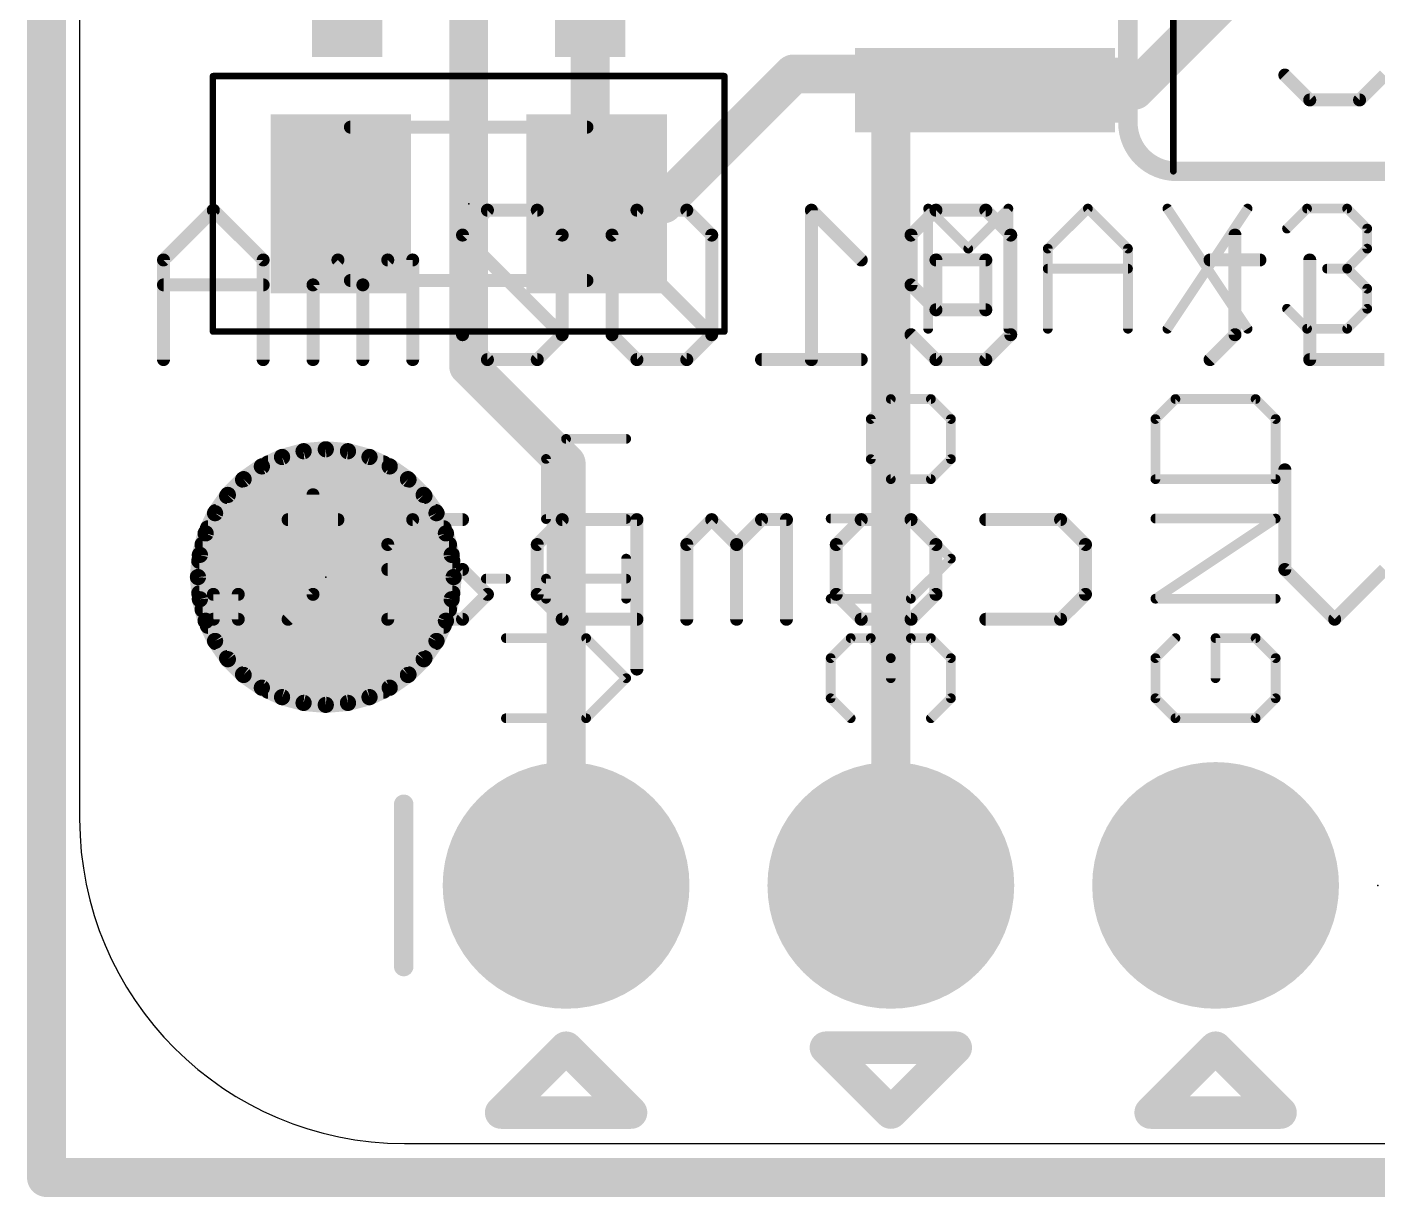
# Model space of a CAD drawing. Extents: x -0.4 to 21, y -0.4 to 20.5.
# Drawn here: x -0.41 to 10.16, y -0.41 to 8.75 of the extents above; entities that cross this region are included whole.
import ezdxf

# ---------------------------------------------------------------- set-up
doc = ezdxf.new("R2010")
doc.units = 0
for name, color, linetype in [('1', 12, 'CONTINUOUS'), ('17', 110, 'CONTINUOUS'), ('20', 53, 'CONTINUOUS'), ('21', 40, 'CONTINUOUS'), ('22', 6, 'CONTINUOUS'), ('23', 53, 'CONTINUOUS'), ('39', 12, 'CONTINUOUS'), ('41', 12, 'CONTINUOUS'), ('51', 253, 'CONTINUOUS')]:
    doc.layers.add(name, color=color, linetype=linetype)

# ---------------------------------------------------------------- blocks, each defined once
blk = doc.blocks.new('RECT')
blk.add_solid([(-0.5, -0.5), (0.5, -0.5), (-0.5, 0.5), (0.5, 0.5)])
blk = doc.blocks.new('ROUNDP')
at = {"const_width": 0.5}
blk.add_lwpolyline([(0, -0.25, 1), (0, 0.25, 1), (0, -0.25)], format="xyb", dxfattribs=at)
blk = doc.blocks.new('PIE')
at = {"const_width": 0.5}
blk.add_lwpolyline([(0, -0.25, 1), (0, 0.25, 1), (0, -0.25)], format="xyb", dxfattribs=at)

msp = doc.modelspace()

# ---------------------------------------------------------------- linework, layer by layer
at = {"layer": '1', "const_width": 0.3048}
for points in [[(-0.254, 20.32), (-0.254, -0.254)], [(8.255, 8.255), (11.176, 11.176)], [(3.048, 6.096), (3.048, 10.414)], [(3.998, 7.686), (3.998, 9.114)], [(5.588, 8.382), (4.572, 7.366)], [(6.35, 8.382), (5.588, 8.382)], [(6.35, 8.382), (7.0866, 8.382)], [(6.35, 2.032), (6.35, 8.382)], [(7.0866, 8.382), (7.112, 8.382)], [(7.0866, 8.382), (7.0866, 8.255)], [(7.0866, 8.255), (8.255, 8.255)], [(4.064, 7.62), (3.998, 7.686)], [(4.048, 7.604), (4.064, 7.62)], [(4.048, 7.366), (4.048, 7.604)], [(4.048, 7.366), (3.81, 7.366)], [(4.572, 7.366), (4.048, 7.366)], [(3.81, 5.334), (3.048, 6.096)], [(3.81, 2.032), (3.81, 5.334)], [(-0.254, -0.254), (20.828, -0.254)]]:
    msp.add_lwpolyline(points, dxfattribs=at)
at = {"layer": '1', "const_width": 0.1524}
for points in [[(5.588, 8.4582, 1), (5.588, 8.3058)], [(5.6419, 8.3281, 1), (5.5341, 8.4359)], [(6.35, 8.4582, 1), (6.35, 8.3058)], [(6.4262, 8.382, 1), (6.2738, 8.382)], [(6.35, 8.3058, 1), (6.35, 8.4582)], [(7.0866, 8.4582, 1), (7.0866, 8.3058)], [(7.1628, 8.382, 1), (7.0104, 8.382)], [(7.0866, 8.3058, 1), (7.0866, 8.4582)], [(7.112, 8.3058, 1), (7.112, 8.4582)], [(7.0866, 8.3312, 1), (7.0866, 8.1788)], [(8.2011, 8.3089, 1), (8.3089, 8.2011)], [(8.255, 8.1788, 1), (8.255, 8.3312)], [(7.0104, 8.255, 1), (7.1628, 8.255)], [(4.0519, 7.7399, 1), (3.9441, 7.6321)], [(3.9218, 7.686, 1), (4.0742, 7.686)], [(4.1242, 7.604, 1), (3.9718, 7.604)], [(3.9941, 7.6579, 1), (4.1019, 7.5501)], [(4.1179, 7.5661, 1), (4.0101, 7.6739)], [(4.0101, 7.5661, 1), (4.1179, 7.6739)], [(3.81, 7.4422, 1), (3.81, 7.2898)], [(4.048, 7.4422, 1), (4.048, 7.2898)], [(4.048, 7.2898, 1), (4.048, 7.4422)], [(4.572, 7.2898, 1), (4.572, 7.4422)], [(3.9718, 7.366, 1), (4.1242, 7.366)], [(4.5181, 7.4199, 1), (4.6259, 7.3121)], [(3.1019, 6.1499, 1), (2.9941, 6.0421)], [(2.9718, 6.096, 1), (3.1242, 6.096)], [(3.8862, 5.334, 1), (3.7338, 5.334)], [(3.7561, 5.2801, 1), (3.8639, 5.3879)], [(3.7338, 2.032, 1), (3.8862, 2.032)], [(6.2738, 2.032, 1), (6.4262, 2.032)], [(-0.254, -0.1778, 1), (-0.254, -0.3302)], [(-0.3302, -0.254, 1), (-0.1778, -0.254)]]:
    msp.add_lwpolyline(points, format="xyb", dxfattribs=at)
at = {"layer": '20'}
for p, q in [((0.005, 17.7928), (0.005, 2.5526)), ((2.545, 0.0126), (17.7904, 0.0126))]:
    msp.add_line(p, q, dxfattribs=at)
msp.add_arc((2.545, 2.5526), 2.54, 180, 270, dxfattribs=at)
at = {"layer": '21'}
for points, const_width in [([(8.5598, 12.7), (8.5598, 7.62)], 0.0508), ([(8.2042, 12.319), (8.2042, 8.001)], 0.1524), ([(8.5852, 7.62), (11.7348, 7.62)], 0.1524), ([(6.6421, 6.3881), (6.6421, 7.3287)], 0.0762), ([(6.6421, 7.3287), (6.9556, 7.0152)], 0.0762), ([(6.9556, 7.0152), (7.2692, 7.3287)], 0.0762), ([(7.2692, 7.3287), (7.2692, 6.3881)], 0.0762), ([(7.5776, 7.0152), (7.8912, 7.3287)], 0.0762), ([(7.8912, 7.3287), (8.2047, 7.0152)], 0.0762), ([(8.5131, 7.3287), (9.1402, 6.3881)], 0.0762), ([(9.1402, 7.3287), (8.5131, 6.3881)], 0.0762), ([(9.4487, 7.1719), (9.6054, 7.3287)], 0.0762), ([(9.6054, 7.3287), (9.919, 7.3287)], 0.0762), ([(9.919, 7.3287), (10.0757, 7.1719)], 0.0762), ([(10.0757, 7.1719), (10.0757, 7.0152)], 0.0762), ([(7.5776, 6.3881), (7.5776, 7.0152)], 0.0762), ([(8.2047, 7.0152), (8.2047, 6.3881)], 0.0762), ([(10.0757, 7.0152), (9.919, 6.8584)], 0.0762), ([(7.5776, 6.8584), (8.2047, 6.8584)], 0.0762), ([(9.919, 6.8584), (9.7622, 6.8584)], 0.0762), ([(9.919, 6.8584), (10.0757, 6.7016)], 0.0762), ([(10.0757, 6.7016), (10.0757, 6.5449)], 0.0762), ([(9.6054, 6.3881), (9.4487, 6.5449)], 0.0762), ([(10.0757, 6.5449), (9.919, 6.3881)], 0.0762), ([(9.919, 6.3881), (9.6054, 6.3881)], 0.0762), ([(6.3496, 5.8382), (6.1928, 5.6814)], 0.0762), ([(6.6631, 5.8382), (6.3496, 5.8382)], 0.0762), ([(6.8199, 5.6814), (6.6631, 5.8382)], 0.0762), ([(8.5761, 5.8382), (8.4193, 5.6814)], 0.0762), ([(9.2031, 5.8382), (8.5761, 5.8382)], 0.0762), ([(9.3599, 5.6814), (9.2031, 5.8382)], 0.0762), ([(6.1928, 5.6814), (6.1928, 5.3679)], 0.0762), ([(6.8199, 5.3679), (6.8199, 5.6814)], 0.0762), ([(8.4193, 5.6814), (8.4193, 5.2111)], 0.0762), ([(9.3599, 5.2111), (9.3599, 5.6814)], 0.0762), ([(3.6528, 5.3696), (3.8096, 5.5264)], 0.0762), ([(3.8096, 5.5264), (4.2799, 5.5264)], 0.0762), ([(3.6528, 4.8993), (3.6528, 5.3696)], 0.0762), ([(6.1928, 5.3679), (6.3496, 5.2111)], 0.0762), ([(6.6631, 5.2111), (6.8199, 5.3679)], 0.0762), ([(6.3496, 5.2111), (6.6631, 5.2111)], 0.0762), ([(8.4193, 5.2111), (9.3599, 5.2111)], 0.0762), ([(4.2799, 4.8993), (3.6528, 4.8993)], 0.0762), ([(6.5064, 4.9027), (5.8793, 4.9027)], 0.0762), ([(6.8199, 4.5892), (6.5064, 4.9027)], 0.0762), ([(8.4193, 4.2756), (9.3599, 4.9027)], 0.0762), ([(9.3599, 4.9027), (8.4193, 4.9027)], 0.0762), ([(4.2799, 4.2756), (4.2799, 4.5892)], 0.0762), ([(6.5064, 4.2756), (6.8199, 4.5892)], 0.0762), ([(3.1825, 4.4324), (3.3393, 4.4324)], 0.0762), ([(3.6528, 4.2756), (3.6528, 4.4324)], 0.0762), ([(3.6528, 4.4324), (4.2799, 4.4324)], 0.0762), ([(5.8793, 4.2756), (6.5064, 4.2756)], 0.0762), ([(9.3599, 4.2756), (8.4193, 4.2756)], 0.0762), ([(3.9664, 3.9672), (3.3393, 3.9672)], 0.0762), ([(4.2799, 3.6536), (3.9664, 3.9672)], 0.0762), ([(5.8793, 3.8104), (6.0361, 3.9672)], 0.0762), ([(6.0361, 3.9672), (6.1928, 3.9672)], 0.0762), ([(6.1928, 3.9672), (6.3496, 3.8104)], 0.0762), ([(6.3496, 3.8104), (6.5064, 3.9672)], 0.0762), ([(6.5064, 3.9672), (6.6631, 3.9672)], 0.0762), ([(6.6631, 3.9672), (6.8199, 3.8104)], 0.0762), ([(8.5761, 3.9672), (8.4193, 3.8104)], 0.0762), ([(9.2031, 3.9672), (8.8896, 3.9672)], 0.0762), ([(8.8896, 3.9672), (8.8896, 3.6536)], 0.0762), ([(9.3599, 3.8104), (9.2031, 3.9672)], 0.0762), ([(5.8793, 3.4969), (5.8793, 3.8104)], 0.0762), ([(6.3496, 3.8104), (6.3496, 3.6536)], 0.0762), ([(6.8199, 3.8104), (6.8199, 3.4969)], 0.0762), ([(8.4193, 3.8104), (8.4193, 3.4969)], 0.0762), ([(9.3599, 3.4969), (9.3599, 3.8104)], 0.0762), ([(3.9664, 3.3401), (4.2799, 3.6536)], 0.0762), ([(6.0361, 3.3401), (5.8793, 3.4969)], 0.0762), ([(6.8199, 3.4969), (6.6631, 3.3401)], 0.0762), ([(8.4193, 3.4969), (8.5761, 3.3401)], 0.0762), ([(9.2031, 3.3401), (9.3599, 3.4969)], 0.0762), ([(3.3393, 3.3401), (3.9664, 3.3401)], 0.0762), ([(8.5761, 3.3401), (9.2031, 3.3401)], 0.0762), ([(3.81, 0.762), (3.302, 0.254)], 0.254), ([(4.318, 0.254), (3.81, 0.762)], 0.254), ([(5.842, 0.762), (6.35, 0.254)], 0.254), ([(6.858, 0.762), (5.842, 0.762)], 0.254), ([(6.35, 0.254), (6.858, 0.762)], 0.254), ([(8.89, 0.762), (8.382, 0.254)], 0.254), ([(9.398, 0.254), (8.89, 0.762)], 0.254), ([(3.302, 0.254), (4.318, 0.254)], 0.254), ([(8.382, 0.254), (9.398, 0.254)], 0.254)]:
    msp.add_lwpolyline(points, dxfattribs=dict(at, const_width=const_width))
for points, const_width in [([(8.2042, 8.001, 0.4142), (8.5852, 7.62)], 0.1524), ([(8.2423, 8.001, 1), (8.1661, 8.001)], 0.0762), ([(8.1661, 8.001, 1), (8.2423, 8.001)], 0.0762), ([(8.5852, 7.6581, 1), (8.5852, 7.5819)], 0.0762), ([(8.5471, 7.62, 1), (8.5725, 7.62)], 0.0254), ([(8.5852, 7.5819, 1), (8.5852, 7.6581)], 0.0762), ([(6.6612, 7.3287, 1), (6.6231, 7.3287)], 0.0381), ([(6.6556, 7.3422, 1), (6.6286, 7.3152)], 0.0381), ([(7.2882, 7.3287, 1), (7.2501, 7.3287)], 0.0381), ([(7.2826, 7.3152, 1), (7.2557, 7.3422)], 0.0381), ([(7.9046, 7.3422, 1), (7.8777, 7.3152)], 0.0381), ([(7.9046, 7.3152, 1), (7.8777, 7.3422)], 0.0381), ([(8.529, 7.3393, 1), (8.4973, 7.3181)], 0.0381), ([(9.1561, 7.3181, 1), (9.1244, 7.3393)], 0.0381), ([(9.6054, 7.3478, 1), (9.6054, 7.3097)], 0.0381), ([(9.6189, 7.3152, 1), (9.592, 7.3422)], 0.0381), ([(9.9324, 7.3422, 1), (9.9055, 7.3152)], 0.0381), ([(9.919, 7.3097, 1), (9.919, 7.3478)], 0.0381), ([(9.4352, 7.1854, 1), (9.4621, 7.1585)], 0.0381), ([(10.0948, 7.1719, 1), (10.0567, 7.1719)], 0.0381), ([(10.0623, 7.1585, 1), (10.0892, 7.1854)], 0.0381), ([(6.9422, 7.0286, 1), (6.9691, 7.0017)], 0.0381), ([(6.9422, 7.0017, 1), (6.9691, 7.0286)], 0.0381), ([(7.5641, 7.0286, 1), (7.5911, 7.0017)], 0.0381), ([(7.5967, 7.0152, 1), (7.5586, 7.0152)], 0.0381), ([(8.2237, 7.0152, 1), (8.1856, 7.0152)], 0.0381), ([(8.1912, 7.0017, 1), (8.2182, 7.0286)], 0.0381), ([(10.0567, 7.0152, 1), (10.0948, 7.0152)], 0.0381), ([(10.0892, 7.0017, 1), (10.0623, 7.0286)], 0.0381), ([(7.5776, 6.8775, 1), (7.5776, 6.8394)], 0.0381), ([(8.2047, 6.8394, 1), (8.2047, 6.8775)], 0.0381), ([(9.7622, 6.8775, 1), (9.7622, 6.8394)], 0.0381), ([(9.9324, 6.8719, 1), (9.9055, 6.8449)], 0.0381), ([(9.9055, 6.8719, 1), (9.9324, 6.8449)], 0.0381), ([(9.919, 6.8394, 1), (9.919, 6.8775)], 0.0381), ([(10.0948, 6.7016, 1), (10.0567, 6.7016)], 0.0381), ([(10.0623, 6.6882, 1), (10.0892, 6.7151)], 0.0381), ([(9.4621, 6.5583, 1), (9.4352, 6.5314)], 0.0381), ([(10.0567, 6.5449, 1), (10.0948, 6.5449)], 0.0381), ([(10.0892, 6.5314, 1), (10.0623, 6.5583)], 0.0381), ([(6.6231, 6.3881, 1), (6.6612, 6.3881)], 0.0381), ([(7.2501, 6.3881, 1), (7.2882, 6.3881)], 0.0381), ([(7.5586, 6.3881, 1), (7.5967, 6.3881)], 0.0381), ([(8.1856, 6.3881, 1), (8.2237, 6.3881)], 0.0381), ([(8.4973, 6.3987, 1), (8.529, 6.3775)], 0.0381), ([(9.1244, 6.3775, 1), (9.1561, 6.3987)], 0.0381), ([(9.6054, 6.4072, 1), (9.6054, 6.3691)], 0.0381), ([(9.592, 6.3746, 1), (9.6189, 6.4016)], 0.0381), ([(9.9055, 6.4016, 1), (9.9324, 6.3746)], 0.0381), ([(9.919, 6.3691, 1), (9.919, 6.4072)], 0.0381), ([(6.3496, 5.8573, 1), (6.3496, 5.8192)], 0.0381), ([(6.3631, 5.8247, 1), (6.3361, 5.8517)], 0.0381), ([(6.6766, 5.8517, 1), (6.6497, 5.8247)], 0.0381), ([(6.6631, 5.8192, 1), (6.6631, 5.8573)], 0.0381), ([(8.5761, 5.8573, 1), (8.5761, 5.8192)], 0.0381), ([(8.5895, 5.8247, 1), (8.5626, 5.8517)], 0.0381), ([(9.2166, 5.8517, 1), (9.1897, 5.8247)], 0.0381), ([(9.2031, 5.8192, 1), (9.2031, 5.8573)], 0.0381), ([(6.2119, 5.6814, 1), (6.1738, 5.6814)], 0.0381), ([(6.1794, 5.6949, 1), (6.2063, 5.668)], 0.0381), ([(6.839, 5.6814, 1), (6.8009, 5.6814)], 0.0381), ([(6.8064, 5.668, 1), (6.8334, 5.6949)], 0.0381), ([(8.4383, 5.6814, 1), (8.4002, 5.6814)], 0.0381), ([(8.4058, 5.6949, 1), (8.4328, 5.668)], 0.0381), ([(9.3789, 5.6814, 1), (9.3408, 5.6814)], 0.0381), ([(9.3464, 5.668, 1), (9.3734, 5.6949)], 0.0381), ([(3.8096, 5.5454, 1), (3.8096, 5.5073)], 0.0381), ([(3.8231, 5.5129, 1), (3.7961, 5.5398)], 0.0381), ([(4.2799, 5.5073, 1), (4.2799, 5.5454)], 0.0381), ([(3.6719, 5.3696, 1), (3.6338, 5.3696)], 0.0381), ([(3.6394, 5.3831, 1), (3.6663, 5.3561)], 0.0381), ([(6.2063, 5.3814, 1), (6.1794, 5.3544)], 0.0381), ([(6.8334, 5.3544, 1), (6.8064, 5.3814)], 0.0381), ([(6.1738, 5.3679, 1), (6.2119, 5.3679)], 0.0381), ([(6.8009, 5.3679, 1), (6.839, 5.3679)], 0.0381), ([(6.3496, 5.2302, 1), (6.3496, 5.1921)], 0.0381), ([(6.3361, 5.1977, 1), (6.3631, 5.2246)], 0.0381), ([(6.6497, 5.2246, 1), (6.6766, 5.1977)], 0.0381), ([(6.6631, 5.1921, 1), (6.6631, 5.2302)], 0.0381), ([(8.4002, 5.2111, 1), (8.4383, 5.2111)], 0.0381), ([(8.4193, 5.2302, 1), (8.4193, 5.1921)], 0.0381), ([(9.3408, 5.2111, 1), (9.3789, 5.2111)], 0.0381), ([(9.3599, 5.1921, 1), (9.3599, 5.2302)], 0.0381), ([(3.6528, 4.9183, 1), (3.6528, 4.8802)], 0.0381), ([(3.6338, 4.8993, 1), (3.6719, 4.8993)], 0.0381), ([(4.2799, 4.8802, 1), (4.2799, 4.9183)], 0.0381), ([(5.8793, 4.9217, 1), (5.8793, 4.8836)], 0.0381), ([(6.5198, 4.9162, 1), (6.4929, 4.8892)], 0.0381), ([(6.5064, 4.8836, 1), (6.5064, 4.9217)], 0.0381), ([(8.4193, 4.9217, 1), (8.4193, 4.8836)], 0.0381), ([(9.3705, 4.8868, 1), (9.3493, 4.9185)], 0.0381), ([(9.3599, 4.8836, 1), (9.3599, 4.9217)], 0.0381), ([(4.299, 4.5892, 1), (4.2609, 4.5892)], 0.0381), ([(6.8334, 4.5757, 1), (6.8064, 4.6026)], 0.0381), ([(6.8064, 4.5757, 1), (6.8334, 4.6026)], 0.0381), ([(3.1825, 4.4514, 1), (3.1825, 4.4133)], 0.0381), ([(3.3393, 4.4133, 1), (3.3393, 4.4514)], 0.0381), ([(3.6719, 4.4324, 1), (3.6338, 4.4324)], 0.0381), ([(3.6528, 4.4514, 1), (3.6528, 4.4133)], 0.0381), ([(4.2799, 4.4133, 1), (4.2799, 4.4514)], 0.0381), ([(3.6338, 4.2756, 1), (3.6719, 4.2756)], 0.0381), ([(4.2609, 4.2756, 1), (4.299, 4.2756)], 0.0381), ([(5.8793, 4.2947, 1), (5.8793, 4.2566)], 0.0381), ([(6.4929, 4.2891, 1), (6.5198, 4.2621)], 0.0381), ([(6.5064, 4.2566, 1), (6.5064, 4.2947)], 0.0381), ([(8.4193, 4.2947, 1), (8.4193, 4.2566)], 0.0381), ([(8.4087, 4.2915, 1), (8.4299, 4.2598)], 0.0381), ([(9.3599, 4.2566, 1), (9.3599, 4.2947)], 0.0381), ([(3.3393, 3.9862, 1), (3.3393, 3.9481)], 0.0381), ([(3.9798, 3.9806, 1), (3.9529, 3.9537)], 0.0381), ([(3.9664, 3.9481, 1), (3.9664, 3.9862)], 0.0381), ([(6.0361, 3.9862, 1), (6.0361, 3.9481)], 0.0381), ([(6.0495, 3.9537, 1), (6.0226, 3.9806)], 0.0381), ([(6.2063, 3.9806, 1), (6.1794, 3.9537)], 0.0381), ([(6.1928, 3.9481, 1), (6.1928, 3.9862)], 0.0381), ([(6.5064, 3.9862, 1), (6.5064, 3.9481)], 0.0381), ([(6.5198, 3.9537, 1), (6.4929, 3.9806)], 0.0381), ([(6.6766, 3.9806, 1), (6.6497, 3.9537)], 0.0381), ([(6.6631, 3.9481, 1), (6.6631, 3.9862)], 0.0381), ([(8.5895, 3.9537, 1), (8.5626, 3.9806)], 0.0381), ([(8.9086, 3.9672, 1), (8.8705, 3.9672)], 0.0381), ([(8.8896, 3.9862, 1), (8.8896, 3.9481)], 0.0381), ([(9.2166, 3.9806, 1), (9.1897, 3.9537)], 0.0381), ([(9.2031, 3.9481, 1), (9.2031, 3.9862)], 0.0381), ([(5.8983, 3.8104, 1), (5.8602, 3.8104)], 0.0381), ([(5.8658, 3.8239, 1), (5.8928, 3.7969)], 0.0381), ([(6.3687, 3.8104, 1), (6.3306, 3.8104)], 0.0381), ([(6.3361, 3.8239, 1), (6.3631, 3.7969)], 0.0381), ([(6.3361, 3.7969, 1), (6.3631, 3.8239)], 0.0381), ([(6.839, 3.8104, 1), (6.8009, 3.8104)], 0.0381), ([(6.8064, 3.7969, 1), (6.8334, 3.8239)], 0.0381), ([(8.4383, 3.8104, 1), (8.4002, 3.8104)], 0.0381), ([(8.4058, 3.8239, 1), (8.4328, 3.7969)], 0.0381), ([(9.3789, 3.8104, 1), (9.3408, 3.8104)], 0.0381), ([(9.3464, 3.7969, 1), (9.3734, 3.8239)], 0.0381), ([(4.2934, 3.6402, 1), (4.2664, 3.6671)], 0.0381), ([(4.2664, 3.6402, 1), (4.2934, 3.6671)], 0.0381), ([(6.3306, 3.6536, 1), (6.3687, 3.6536)], 0.0381), ([(8.8705, 3.6536, 1), (8.9086, 3.6536)], 0.0381), ([(5.8602, 3.4969, 1), (5.8983, 3.4969)], 0.0381), ([(5.8928, 3.5103, 1), (5.8658, 3.4834)], 0.0381), ([(6.8009, 3.4969, 1), (6.839, 3.4969)], 0.0381), ([(6.8334, 3.4834, 1), (6.8064, 3.5103)], 0.0381), ([(8.4002, 3.4969, 1), (8.4383, 3.4969)], 0.0381), ([(8.4328, 3.5103, 1), (8.4058, 3.4834)], 0.0381), ([(9.3408, 3.4969, 1), (9.3789, 3.4969)], 0.0381), ([(9.3734, 3.4834, 1), (9.3464, 3.5103)], 0.0381), ([(3.3393, 3.3592, 1), (3.3393, 3.3211)], 0.0381), ([(3.9529, 3.3536, 1), (3.9798, 3.3266)], 0.0381), ([(3.9664, 3.3211, 1), (3.9664, 3.3592)], 0.0381), ([(6.0226, 3.3266, 1), (6.0495, 3.3536)], 0.0381), ([(6.6497, 3.3536, 1), (6.6766, 3.3266)], 0.0381), ([(8.5761, 3.3592, 1), (8.5761, 3.3211)], 0.0381), ([(8.5626, 3.3266, 1), (8.5895, 3.3536)], 0.0381), ([(9.1897, 3.3536, 1), (9.2166, 3.3266)], 0.0381), ([(9.2031, 3.3211, 1), (9.2031, 3.3592)], 0.0381), ([(3.8549, 0.8069, 1), (3.7651, 0.7171)], 0.127), ([(3.8549, 0.7171, 1), (3.7651, 0.8069)], 0.127), ([(5.8869, 0.8069, 1), (5.7971, 0.7171)], 0.127), ([(5.842, 0.8255, 1), (5.842, 0.6985)], 0.127), ([(6.9029, 0.7171, 1), (6.8131, 0.8069)], 0.127), ([(6.858, 0.6985, 1), (6.858, 0.8255)], 0.127), ([(8.9349, 0.8069, 1), (8.8451, 0.7171)], 0.127), ([(8.9349, 0.7171, 1), (8.8451, 0.8069)], 0.127), ([(3.302, 0.3175, 1), (3.302, 0.1905)], 0.127), ([(3.2571, 0.2989, 1), (3.3469, 0.2091)], 0.127), ([(4.2731, 0.2091, 1), (4.3629, 0.2989)], 0.127), ([(4.318, 0.1905, 1), (4.318, 0.3175)], 0.127), ([(6.3051, 0.2989, 1), (6.3949, 0.2091)], 0.127), ([(6.3051, 0.2091, 1), (6.3949, 0.2989)], 0.127), ([(8.382, 0.3175, 1), (8.382, 0.1905)], 0.127), ([(8.3371, 0.2989, 1), (8.4269, 0.2091)], 0.127), ([(9.3531, 0.2091, 1), (9.4429, 0.2989)], 0.127), ([(9.398, 0.1905, 1), (9.398, 0.3175)], 0.127)]:
    msp.add_lwpolyline(points, format="xyb", dxfattribs=dict(at, const_width=const_width))
at = {"layer": '22', "const_width": 0.1016}
for points in [[(9.6264, 8.1788), (9.4315, 8.3737)], [(10.2111, 8.3737), (10.0162, 8.1788)], [(10.0162, 8.1788), (9.6264, 8.1788)], [(1.0509, 7.3162), (0.6611, 6.9264)], [(1.4407, 6.9264), (1.0509, 7.3162)], [(3.1947, 7.3162), (2.9999, 7.1213)], [(3.5846, 7.3162), (3.1947, 7.3162)], [(3.7794, 7.1213), (3.5846, 7.3162)], [(4.3641, 7.3162), (4.1692, 7.1213)], [(4.7539, 7.3162), (4.3641, 7.3162)], [(4.9488, 7.1213), (4.7539, 7.3162)], [(6.1182, 6.9264), (5.7284, 7.3162)], [(5.7284, 7.3162), (5.7284, 6.1468)], [(6.7029, 7.3162), (6.508, 7.1213)], [(7.0927, 7.3162), (6.7029, 7.3162)], [(7.2876, 7.1213), (7.0927, 7.3162)], [(2.9999, 7.1213), (2.9999, 6.3417)], [(3.7794, 6.3417), (2.9999, 7.1213)], [(3.7794, 6.3417), (3.7794, 7.1213)], [(4.1692, 7.1213), (4.1692, 6.3417)], [(4.9488, 6.3417), (4.1692, 7.1213)], [(4.9488, 6.3417), (4.9488, 7.1213)], [(6.508, 7.1213), (6.508, 6.7315)], [(7.2876, 6.3417), (7.2876, 7.1213)], [(9.0417, 7.1213), (9.0417, 6.3417)], [(0.6611, 6.9264), (0.6611, 6.1468)], [(1.4407, 6.1468), (1.4407, 6.9264)], [(2.0254, 6.9264), (1.8305, 6.7315)], [(2.2203, 6.7315), (2.0254, 6.9264)], [(2.4152, 6.9264), (2.2203, 6.7315)], [(2.6101, 6.9264), (2.4152, 6.9264)], [(2.6101, 6.1468), (2.6101, 6.9264)], [(7.0927, 6.9264), (6.7029, 6.9264)], [(6.7029, 6.9264), (6.7029, 6.5366)], [(7.0927, 6.5366), (7.0927, 6.9264)], [(9.2366, 6.9264), (8.8468, 6.9264)], [(9.6264, 6.1468), (9.6264, 6.9264)], [(1.4407, 6.7315), (0.6611, 6.7315)], [(1.8305, 6.7315), (1.8305, 6.1468)], [(2.2203, 6.7315), (2.2203, 6.1468)], [(6.508, 6.7315), (6.7029, 6.5366)], [(6.7029, 6.5366), (7.0927, 6.5366)], [(2.9999, 6.3417), (3.1947, 6.1468)], [(3.5846, 6.1468), (3.7794, 6.3417)], [(4.1692, 6.3417), (4.3641, 6.1468)], [(4.7539, 6.1468), (4.9488, 6.3417)], [(6.508, 6.3417), (6.7029, 6.1468)], [(7.0927, 6.1468), (7.2876, 6.3417)], [(9.0417, 6.3417), (8.8468, 6.1468)], [(3.1947, 6.1468), (3.5846, 6.1468)], [(4.3641, 6.1468), (4.7539, 6.1468)], [(6.1182, 6.1468), (5.3386, 6.1468)], [(6.7029, 6.1468), (7.0927, 6.1468)], [(10.2111, 6.1468), (9.6264, 6.1468)], [(9.4315, 4.5046), (9.4315, 5.2842)], [(1.8305, 5.0893), (1.8305, 4.3097)], [(2.0253, 4.8944), (1.6356, 4.8944)], [(2.6101, 4.8944), (2.4152, 4.6995)], [(2.9999, 4.8944), (2.6101, 4.8944)], [(3.7794, 4.8944), (3.5845, 4.6995)], [(4.3641, 4.8944), (3.7794, 4.8944)], [(4.3641, 3.725), (4.3641, 4.8944)], [(4.9488, 4.8944), (4.7539, 4.6995)], [(5.1437, 4.6995), (4.9488, 4.8944)], [(5.3386, 4.8944), (5.1437, 4.6995)], [(5.5335, 4.8944), (5.3386, 4.8944)], [(5.5335, 4.1148), (5.5335, 4.8944)], [(5.9233, 4.6995), (6.1182, 4.8944)], [(6.1182, 4.8944), (6.508, 4.8944)], [(6.508, 4.8944), (6.7029, 4.6995)], [(7.0927, 4.8944), (7.6774, 4.8944)], [(7.6774, 4.8944), (7.8723, 4.6995)], [(2.4152, 4.6995), (2.4152, 4.1148)], [(3.5845, 4.6995), (3.5845, 4.3097)], [(4.7539, 4.6995), (4.7539, 4.1148)], [(5.1437, 4.6995), (5.1437, 4.1148)], [(5.9233, 4.3097), (5.9233, 4.6995)], [(6.7029, 4.6995), (6.7029, 4.3097)], [(7.8723, 4.6995), (7.8723, 4.3097)], [(2.9999, 4.5046), (2.4152, 4.5046)], [(3.1947, 4.3097), (2.9999, 4.5046)], [(9.8213, 4.1148), (9.4315, 4.5046)], [(10.2111, 4.5046), (9.8213, 4.1148)], [(1.2458, 4.3097), (1.0509, 4.3097)], [(1.0509, 4.3097), (1.0509, 4.1148)], [(1.2458, 4.1148), (1.2458, 4.3097)], [(1.8305, 4.3097), (1.6356, 4.1148)], [(2.9999, 4.1148), (3.1947, 4.3097)], [(3.5845, 4.3097), (3.7794, 4.1148)], [(6.1182, 4.1148), (5.9233, 4.3097)], [(6.7029, 4.3097), (6.508, 4.1148)], [(7.8723, 4.3097), (7.6774, 4.1148)], [(1.0509, 4.1148), (1.2458, 4.1148)], [(2.4152, 4.1148), (2.9999, 4.1148)], [(3.7794, 4.1148), (4.3641, 4.1148)], [(6.508, 4.1148), (6.1182, 4.1148)], [(7.6774, 4.1148), (7.0927, 4.1148)]]:
    msp.add_lwpolyline(points, dxfattribs=at)
at = {"layer": '22', "const_width": 0.0508}
for points in [[(9.4495, 8.3917, 1), (9.4136, 8.3557)], [(9.6264, 8.2042, 1), (9.6264, 8.1534)], [(9.6085, 8.1608, 1), (9.6444, 8.1968)], [(9.9983, 8.1968, 1), (10.0342, 8.1608)], [(10.0162, 8.1534, 1), (10.0162, 8.2042)], [(1.0688, 7.3342, 1), (1.0329, 7.2982)], [(1.0688, 7.2982, 1), (1.0329, 7.3342)], [(3.1947, 7.3416, 1), (3.1947, 7.2908)], [(3.2127, 7.2982, 1), (3.1768, 7.3342)], [(3.6025, 7.3342, 1), (3.5666, 7.2982)], [(3.5846, 7.2908, 1), (3.5846, 7.3416)], [(4.3641, 7.3416, 1), (4.3641, 7.2908)], [(4.3821, 7.2982, 1), (4.3462, 7.3342)], [(4.7719, 7.3342, 1), (4.736, 7.2982)], [(4.7539, 7.2908, 1), (4.7539, 7.3416)], [(5.7464, 7.3342, 1), (5.7105, 7.2982)], [(5.7538, 7.3162, 1), (5.703, 7.3162)], [(6.7029, 7.3416, 1), (6.7029, 7.2908)], [(6.7209, 7.2982, 1), (6.685, 7.3342)], [(7.1107, 7.3342, 1), (7.0748, 7.2982)], [(7.0927, 7.2908, 1), (7.0927, 7.3416)], [(3.0178, 7.1393, 1), (2.9819, 7.1033)], [(2.9819, 7.1393, 1), (3.0178, 7.1033)], [(3.0253, 7.1213, 1), (2.9745, 7.1213)], [(3.8048, 7.1213, 1), (3.754, 7.1213)], [(3.7615, 7.1033, 1), (3.7974, 7.1393)], [(4.1946, 7.1213, 1), (4.1438, 7.1213)], [(4.1872, 7.1393, 1), (4.1513, 7.1033)], [(4.1513, 7.1393, 1), (4.1872, 7.1033)], [(4.9742, 7.1213, 1), (4.9234, 7.1213)], [(4.9309, 7.1033, 1), (4.9668, 7.1393)], [(6.5334, 7.1213, 1), (6.4826, 7.1213)], [(6.4901, 7.1393, 1), (6.526, 7.1033)], [(7.313, 7.1213, 1), (7.2622, 7.1213)], [(7.2697, 7.1033, 1), (7.3056, 7.1393)], [(9.0671, 7.1213, 1), (9.0163, 7.1213)], [(0.6865, 6.9264, 1), (0.6357, 6.9264)], [(1.4661, 6.9264, 1), (1.4153, 6.9264)], [(2.0433, 6.9444, 1), (2.0074, 6.9084)], [(2.0433, 6.9084, 1), (2.0074, 6.9444)], [(2.4152, 6.9518, 1), (2.4152, 6.901)], [(2.4331, 6.9084, 1), (2.3972, 6.9444)], [(2.6355, 6.9264, 1), (2.5847, 6.9264)], [(2.6101, 6.901, 1), (2.6101, 6.9518)], [(6.7029, 6.9518, 1), (6.7029, 6.901)], [(6.7283, 6.9264, 1), (6.6775, 6.9264)], [(7.1181, 6.9264, 1), (7.0673, 6.9264)], [(7.0927, 6.901, 1), (7.0927, 6.9518)], [(8.8468, 6.9518, 1), (8.8468, 6.901)], [(9.2366, 6.901, 1), (9.2366, 6.9518)], [(9.6518, 6.9264, 1), (9.601, 6.9264)], [(0.6431, 6.9444, 1), (0.679, 6.9084)], [(1.4227, 6.9084, 1), (1.4586, 6.9444)], [(6.1003, 6.9084, 1), (6.1362, 6.9444)], [(0.6611, 6.7569, 1), (0.6611, 6.7061)], [(1.4407, 6.7061, 1), (1.4407, 6.7569)], [(1.8125, 6.7495, 1), (1.8484, 6.7135)], [(1.8559, 6.7315, 1), (1.8051, 6.7315)], [(2.2023, 6.7495, 1), (2.2382, 6.7135)], [(2.2457, 6.7315, 1), (2.1949, 6.7315)], [(2.2023, 6.7135, 1), (2.2382, 6.7495)], [(6.526, 6.7495, 1), (6.4901, 6.7135)], [(6.4826, 6.7315, 1), (6.5334, 6.7315)], [(6.7029, 6.562, 1), (6.7029, 6.5112)], [(6.6775, 6.5366, 1), (6.7283, 6.5366)], [(6.685, 6.5186, 1), (6.7209, 6.5546)], [(7.0673, 6.5366, 1), (7.1181, 6.5366)], [(7.0927, 6.5112, 1), (7.0927, 6.562)], [(3.0178, 6.3597, 1), (2.9819, 6.3237)], [(2.9745, 6.3417, 1), (3.0253, 6.3417)], [(3.754, 6.3417, 1), (3.8048, 6.3417)], [(3.7974, 6.3237, 1), (3.7615, 6.3597)], [(3.7615, 6.3237, 1), (3.7974, 6.3597)], [(4.1872, 6.3597, 1), (4.1513, 6.3237)], [(4.1438, 6.3417, 1), (4.1946, 6.3417)], [(4.9234, 6.3417, 1), (4.9742, 6.3417)], [(4.9668, 6.3237, 1), (4.9309, 6.3597)], [(4.9309, 6.3237, 1), (4.9668, 6.3597)], [(6.526, 6.3597, 1), (6.4901, 6.3237)], [(7.2622, 6.3417, 1), (7.313, 6.3417)], [(7.3056, 6.3237, 1), (7.2697, 6.3597)], [(9.0163, 6.3417, 1), (9.0671, 6.3417)], [(9.0597, 6.3237, 1), (9.0238, 6.3597)], [(0.6357, 6.1468, 1), (0.6865, 6.1468)], [(1.4153, 6.1468, 1), (1.4661, 6.1468)], [(1.8051, 6.1468, 1), (1.8559, 6.1468)], [(2.1949, 6.1468, 1), (2.2457, 6.1468)], [(2.5847, 6.1468, 1), (2.6355, 6.1468)], [(3.1947, 6.1722, 1), (3.1947, 6.1214)], [(3.1768, 6.1288, 1), (3.2127, 6.1648)], [(3.5666, 6.1648, 1), (3.6025, 6.1288)], [(3.5846, 6.1214, 1), (3.5846, 6.1722)], [(4.3641, 6.1722, 1), (4.3641, 6.1214)], [(4.3462, 6.1288, 1), (4.3821, 6.1648)], [(4.736, 6.1648, 1), (4.7719, 6.1288)], [(4.7539, 6.1214, 1), (4.7539, 6.1722)], [(5.3386, 6.1722, 1), (5.3386, 6.1214)], [(5.703, 6.1468, 1), (5.7538, 6.1468)], [(6.1182, 6.1214, 1), (6.1182, 6.1722)], [(6.7029, 6.1722, 1), (6.7029, 6.1214)], [(6.685, 6.1288, 1), (6.7209, 6.1648)], [(7.0748, 6.1648, 1), (7.1107, 6.1288)], [(7.0927, 6.1214, 1), (7.0927, 6.1722)], [(8.8289, 6.1648, 1), (8.8648, 6.1288)], [(9.6264, 6.1722, 1), (9.6264, 6.1214)], [(9.601, 6.1468, 1), (9.6518, 6.1468)], [(9.4569, 5.2842, 1), (9.4061, 5.2842)], [(1.8559, 5.0893, 1), (1.8051, 5.0893)], [(1.6356, 4.9198, 1), (1.6356, 4.869)], [(2.0253, 4.869, 1), (2.0253, 4.9198)], [(2.6101, 4.9198, 1), (2.6101, 4.869)], [(2.628, 4.8764, 1), (2.5921, 4.9124)], [(2.9999, 4.869, 1), (2.9999, 4.9198)], [(3.7794, 4.9198, 1), (3.7794, 4.869)], [(3.7974, 4.8764, 1), (3.7615, 4.9124)], [(4.3895, 4.8944, 1), (4.3387, 4.8944)], [(4.3641, 4.869, 1), (4.3641, 4.9198)], [(4.9668, 4.9124, 1), (4.9309, 4.8764)], [(4.9668, 4.8764, 1), (4.9309, 4.9124)], [(5.3386, 4.9198, 1), (5.3386, 4.869)], [(5.3566, 4.8764, 1), (5.3207, 4.9124)], [(5.5589, 4.8944, 1), (5.5081, 4.8944)], [(5.5335, 4.869, 1), (5.5335, 4.9198)], [(6.1182, 4.9198, 1), (6.1182, 4.869)], [(6.1362, 4.8764, 1), (6.1003, 4.9124)], [(6.526, 4.9124, 1), (6.4901, 4.8764)], [(6.508, 4.869, 1), (6.508, 4.9198)], [(7.0927, 4.9198, 1), (7.0927, 4.869)], [(7.6954, 4.9124, 1), (7.6595, 4.8764)], [(7.6774, 4.869, 1), (7.6774, 4.9198)], [(2.3972, 4.7175, 1), (2.4331, 4.6815)], [(2.4405, 4.6995, 1), (2.3898, 4.6995)], [(3.6099, 4.6995, 1), (3.5591, 4.6995)], [(3.5666, 4.7175, 1), (3.6025, 4.6815)], [(4.7793, 4.6995, 1), (4.7285, 4.6995)], [(4.736, 4.7175, 1), (4.7719, 4.6815)], [(5.1691, 4.6995, 1), (5.1183, 4.6995)], [(5.1258, 4.7175, 1), (5.1617, 4.6815)], [(5.1258, 4.6815, 1), (5.1617, 4.7175)], [(5.9487, 4.6995, 1), (5.8979, 4.6995)], [(5.9054, 4.7175, 1), (5.9413, 4.6815)], [(6.7283, 4.6995, 1), (6.6775, 4.6995)], [(6.685, 4.6815, 1), (6.7209, 4.7175)], [(7.8977, 4.6995, 1), (7.8469, 4.6995)], [(7.8544, 4.6815, 1), (7.8903, 4.7175)], [(2.4152, 4.53, 1), (2.4152, 4.4792)], [(3.0178, 4.5226, 1), (2.9819, 4.4866)], [(2.9999, 4.4792, 1), (2.9999, 4.53)], [(9.4495, 4.5226, 1), (9.4136, 4.4866)], [(9.4061, 4.5046, 1), (9.4569, 4.5046)], [(1.0509, 4.3351, 1), (1.0509, 4.2843)], [(1.0763, 4.3097, 1), (1.0255, 4.3097)], [(1.2712, 4.3097, 1), (1.2204, 4.3097)], [(1.2458, 4.2843, 1), (1.2458, 4.3351)], [(1.8051, 4.3097, 1), (1.8559, 4.3097)], [(1.8484, 4.2917, 1), (1.8125, 4.3277)], [(3.2127, 4.2917, 1), (3.1768, 4.3277)], [(3.1768, 4.2917, 1), (3.2127, 4.3277)], [(3.6025, 4.3277, 1), (3.5666, 4.2917)], [(3.5591, 4.3097, 1), (3.6099, 4.3097)], [(5.9413, 4.3277, 1), (5.9054, 4.2917)], [(5.8979, 4.3097, 1), (5.9487, 4.3097)], [(6.6775, 4.3097, 1), (6.7283, 4.3097)], [(6.7209, 4.2917, 1), (6.685, 4.3277)], [(7.8469, 4.3097, 1), (7.8977, 4.3097)], [(7.8903, 4.2917, 1), (7.8544, 4.3277)], [(1.0509, 4.1402, 1), (1.0509, 4.0894)], [(1.0255, 4.1148, 1), (1.0763, 4.1148)], [(1.2204, 4.1148, 1), (1.2712, 4.1148)], [(1.2458, 4.0894, 1), (1.2458, 4.1402)], [(1.6176, 4.1328, 1), (1.6535, 4.0968)], [(2.4152, 4.1402, 1), (2.4152, 4.0894)], [(2.3898, 4.1148, 1), (2.4405, 4.1148)], [(2.9819, 4.1328, 1), (3.0178, 4.0968)], [(2.9999, 4.0894, 1), (2.9999, 4.1402)], [(3.7794, 4.1402, 1), (3.7794, 4.0894)], [(3.7615, 4.0968, 1), (3.7974, 4.1328)], [(4.3641, 4.0894, 1), (4.3641, 4.1402)], [(4.7285, 4.1148, 1), (4.7793, 4.1148)], [(5.1183, 4.1148, 1), (5.1691, 4.1148)], [(5.5081, 4.1148, 1), (5.5589, 4.1148)], [(6.1182, 4.1402, 1), (6.1182, 4.0894)], [(6.1003, 4.0968, 1), (6.1362, 4.1328)], [(6.4901, 4.1328, 1), (6.526, 4.0968)], [(6.508, 4.0894, 1), (6.508, 4.1402)], [(7.0927, 4.1402, 1), (7.0927, 4.0894)], [(7.6595, 4.1328, 1), (7.6954, 4.0968)], [(7.6774, 4.0894, 1), (7.6774, 4.1402)], [(9.8034, 4.1328, 1), (9.8393, 4.0968)], [(9.8034, 4.0968, 1), (9.8393, 4.1328)], [(4.3387, 3.725, 1), (4.3895, 3.725)]]:
    msp.add_lwpolyline(points, format="xyb", dxfattribs=at)
at = {"layer": '23'}
for p in [(3.048, 7.366), (1.9304, 4.445), (10.16, 2.032)]:
    msp.add_point(p, dxfattribs=at)
at = {"layer": '39', "const_width": 0.05}
for points in [[(1.048, 6.366), (1.048, 8.366)], [(1.048, 8.366), (5.048, 8.366)], [(5.048, 8.366), (5.048, 6.366)], [(5.048, 6.366), (1.048, 6.366)]]:
    msp.add_lwpolyline(points, dxfattribs=at)
at = {"layer": '39', "const_width": 0.025}
for points in [[(1.0605, 8.366, 1), (1.0355, 8.366)], [(1.048, 8.3785, 1), (1.048, 8.3535)], [(5.0605, 8.366, 1), (5.0355, 8.366)], [(5.048, 8.3535, 1), (5.048, 8.3785)], [(1.048, 6.3785, 1), (1.048, 6.3535)], [(1.0355, 6.366, 1), (1.0605, 6.366)], [(5.0355, 6.366, 1), (5.0605, 6.366)], [(5.048, 6.3535, 1), (5.048, 6.3785)]]:
    msp.add_lwpolyline(points, format="xyb", dxfattribs=at)
at = {"layer": '41', "const_width": 0.127}
for points in [[(1.9304, 5.445), (1.7568, 5.4298)], [(2.104, 5.4298), (1.9304, 5.445)], [(1.5884, 5.3847), (1.4304, 5.311)], [(1.4797, 5.334), (2.3811, 5.334)], [(1.7568, 5.4298), (1.5884, 5.3847)], [(2.2724, 5.3847), (2.104, 5.4298)], [(2.4304, 5.311), (2.2724, 5.3847)], [(1.4304, 5.311), (1.2876, 5.211)], [(2.5732, 5.211), (2.4304, 5.311)], [(1.2876, 5.211), (1.1644, 5.0878)], [(1.2836, 5.207), (2.5772, 5.207)], [(2.6964, 5.0878), (2.5732, 5.211)], [(1.1644, 5.0878), (1.0644, 4.945)], [(1.1589, 5.08), (2.7019, 5.08)], [(2.7964, 4.945), (2.6964, 5.0878)], [(1.0644, 4.945), (0.9907, 4.787)], [(1.07, 4.953), (2.7908, 4.953)], [(2.8701, 4.787), (2.7964, 4.945)], [(1.0089, 4.826), (2.8519, 4.826)], [(0.9907, 4.787), (0.9456, 4.6186)], [(0.9671, 4.699), (2.8937, 4.699)], [(2.9152, 4.6186), (2.8701, 4.787)], [(0.9456, 4.6186), (0.9304, 4.445)], [(2.9304, 4.445), (2.9152, 4.6186)], [(0.9415, 4.572), (2.9193, 4.572)], [(0.9304, 4.445), (0.9456, 4.2714)], [(0.9304, 4.445), (2.9304, 4.445)], [(2.9152, 4.2714), (2.9304, 4.445)], [(0.9415, 4.318), (2.9193, 4.318)], [(0.9456, 4.2714), (0.9907, 4.103)], [(2.8701, 4.103), (2.9152, 4.2714)], [(0.9671, 4.191), (2.8937, 4.191)], [(0.9907, 4.103), (1.0644, 3.945)], [(1.0089, 4.064), (2.8519, 4.064)], [(2.7964, 3.945), (2.8701, 4.103)], [(1.0644, 3.945), (1.1644, 3.8022)], [(1.07, 3.937), (2.7908, 3.937)], [(2.6964, 3.8022), (2.7964, 3.945)], [(1.1589, 3.81), (2.7019, 3.81)], [(1.1644, 3.8022), (1.2876, 3.679)], [(2.5732, 3.679), (2.6964, 3.8022)], [(1.2836, 3.683), (2.5772, 3.683)], [(1.2876, 3.679), (1.4304, 3.579)], [(2.4304, 3.579), (2.5732, 3.679)], [(1.4304, 3.579), (1.5884, 3.5053)], [(1.4797, 3.556), (2.3811, 3.556)], [(2.2724, 3.5053), (2.4304, 3.579)], [(1.5884, 3.5053), (1.7568, 3.4602)], [(1.7568, 3.4602), (1.9304, 3.445)], [(1.9304, 3.445), (2.104, 3.4602)], [(2.104, 3.4602), (2.2724, 3.5053)]]:
    msp.add_lwpolyline(points, dxfattribs=at)
at = {"layer": '41', "const_width": 0.0635}
for points in [[(1.9332, 5.4766, 1), (1.9276, 5.4134)], [(1.9332, 5.4134, 1), (1.9276, 5.4766)], [(1.4797, 5.3658, 1), (1.4797, 5.3023)], [(1.5802, 5.4154, 1), (1.5966, 5.354)], [(1.6018, 5.3559, 1), (1.575, 5.4135)], [(1.754, 5.4614, 1), (1.7595, 5.3982)], [(1.765, 5.3991, 1), (1.7485, 5.4605)], [(2.1123, 5.4605, 1), (2.0958, 5.3991)], [(2.1013, 5.3982, 1), (2.1068, 5.4614)], [(2.2858, 5.4135, 1), (2.259, 5.3559)], [(2.2642, 5.354, 1), (2.2806, 5.4154)], [(2.3811, 5.3023, 1), (2.3811, 5.3658)], [(1.417, 5.3398, 1), (1.4438, 5.2822)], [(1.4486, 5.285, 1), (1.4122, 5.337)], [(2.4486, 5.337, 1), (2.4122, 5.285)], [(2.417, 5.2822, 1), (2.4438, 5.3398)], [(1.2836, 5.2387, 1), (1.2836, 5.1753)], [(1.2694, 5.2371, 1), (1.3058, 5.185)], [(1.3101, 5.1886, 1), (1.2652, 5.2335)], [(2.5956, 5.2335, 1), (2.5507, 5.1886)], [(2.555, 5.185, 1), (2.5914, 5.2371)], [(2.5772, 5.1753, 1), (2.5772, 5.2387)], [(1.1589, 5.1117, 1), (1.1589, 5.0483)], [(1.1419, 5.1102, 1), (1.1868, 5.0653)], [(1.1904, 5.0696, 1), (1.1383, 5.106)], [(2.7225, 5.106, 1), (2.6704, 5.0696)], [(2.674, 5.0653, 1), (2.7189, 5.1102)], [(2.7019, 5.0483, 1), (2.7019, 5.1117)], [(1.0384, 4.9632, 1), (1.0904, 4.9268)], [(1.0932, 4.9316, 1), (1.0356, 4.9584)], [(1.07, 4.9848, 1), (1.07, 4.9213)], [(2.8252, 4.9584, 1), (2.7676, 4.9316)], [(2.7704, 4.9268, 1), (2.8224, 4.9632)], [(2.7908, 4.9213, 1), (2.7908, 4.9848)], [(1.0089, 4.8578, 1), (1.0089, 4.7943)], [(2.8519, 4.7943, 1), (2.8519, 4.8578)], [(0.9671, 4.7307, 1), (0.9671, 4.6673)], [(0.9619, 4.8004, 1), (1.0195, 4.7736)], [(1.0214, 4.7788, 1), (0.96, 4.7952)], [(2.9008, 4.7952, 1), (2.8394, 4.7788)], [(2.8413, 4.7736, 1), (2.8989, 4.8004)], [(2.8937, 4.6673, 1), (2.8937, 4.7307)], [(0.9149, 4.6269, 1), (0.9763, 4.6104)], [(0.9772, 4.6159, 1), (0.914, 4.6214)], [(2.9468, 4.6214, 1), (2.8836, 4.6159)], [(2.8845, 4.6104, 1), (2.9459, 4.6269)], [(0.9415, 4.6037, 1), (0.9415, 4.5403)], [(2.9193, 4.5403, 1), (2.9193, 4.6037)], [(0.9304, 4.4768, 1), (0.9304, 4.4133)], [(0.962, 4.4478, 1), (0.8988, 4.4422)], [(0.8988, 4.4478, 1), (0.962, 4.4422)], [(2.962, 4.4422, 1), (2.8988, 4.4478)], [(2.8988, 4.4422, 1), (2.962, 4.4478)], [(2.9304, 4.4133, 1), (2.9304, 4.4768)], [(0.9415, 4.3498, 1), (0.9415, 4.2863)], [(0.9763, 4.2796, 1), (0.9149, 4.2631)], [(2.9459, 4.2631, 1), (2.8845, 4.2796)], [(2.9193, 4.2863, 1), (2.9193, 4.3498)], [(0.914, 4.2686, 1), (0.9772, 4.2741)], [(0.9671, 4.2227, 1), (0.9671, 4.1593)], [(2.8836, 4.2741, 1), (2.9468, 4.2686)], [(2.8937, 4.1593, 1), (2.8937, 4.2227)], [(1.0195, 4.1164, 1), (0.9619, 4.0896)], [(0.96, 4.0948, 1), (1.0214, 4.1112)], [(1.0089, 4.0957, 1), (1.0089, 4.0323)], [(2.8394, 4.1112, 1), (2.9008, 4.0948)], [(2.8989, 4.0896, 1), (2.8413, 4.1164)], [(2.8519, 4.0323, 1), (2.8519, 4.0957)], [(1.0904, 3.9632, 1), (1.0384, 3.9268)], [(1.0356, 3.9316, 1), (1.0932, 3.9584)], [(1.07, 3.9688, 1), (1.07, 3.9053)], [(2.7676, 3.9584, 1), (2.8252, 3.9316)], [(2.8224, 3.9268, 1), (2.7704, 3.9632)], [(2.7908, 3.9053, 1), (2.7908, 3.9688)], [(1.1589, 3.8418, 1), (1.1589, 3.7782)], [(1.1868, 3.8247, 1), (1.1419, 3.7798)], [(1.1383, 3.784, 1), (1.1904, 3.8204)], [(2.6704, 3.8204, 1), (2.7225, 3.784)], [(2.7189, 3.7798, 1), (2.674, 3.8247)], [(2.7019, 3.7782, 1), (2.7019, 3.8418)], [(1.2836, 3.7148, 1), (1.2836, 3.6513)], [(1.3058, 3.705, 1), (1.2694, 3.6529)], [(1.2652, 3.6565, 1), (1.3101, 3.7014)], [(2.5507, 3.7014, 1), (2.5956, 3.6565)], [(2.5914, 3.6529, 1), (2.555, 3.705)], [(2.5772, 3.6513, 1), (2.5772, 3.7148)], [(1.4438, 3.6078, 1), (1.417, 3.5502)], [(1.4122, 3.553, 1), (1.4486, 3.605)], [(1.4797, 3.5878, 1), (1.4797, 3.5242)], [(2.3811, 3.5242, 1), (2.3811, 3.5878)], [(2.4122, 3.605, 1), (2.4486, 3.553)], [(2.4438, 3.5502, 1), (2.417, 3.6078)], [(1.5966, 3.536, 1), (1.5802, 3.4746)], [(1.575, 3.4765, 1), (1.6018, 3.5341)], [(1.7595, 3.4918, 1), (1.754, 3.4286)], [(1.7485, 3.4295, 1), (1.765, 3.4909)], [(1.9276, 3.4766, 1), (1.9332, 3.4134)], [(1.9276, 3.4134, 1), (1.9332, 3.4766)], [(2.0958, 3.4909, 1), (2.1123, 3.4295)], [(2.1068, 3.4286, 1), (2.1013, 3.4918)], [(2.259, 3.5341, 1), (2.2858, 3.4765)], [(2.2806, 3.4746, 1), (2.2642, 3.536)]]:
    msp.add_lwpolyline(points, format="xyb", dxfattribs=at)
at = {"layer": '51'}
for points, const_width in [([(2.123, 7.966), (3.973, 7.966)], 0.1016), ([(3.973, 6.766), (2.123, 6.766)], 0.1016), ([(2.54, 2.667), (2.54, 1.397)], 0.1524)]:
    msp.add_lwpolyline(points, dxfattribs=dict(at, const_width=const_width))
for points, const_width in [([(2.123, 7.9914, 1), (2.123, 7.9406)], 0.0508), ([(3.973, 7.9406, 1), (3.973, 7.9914)], 0.0508), ([(2.123, 6.7914, 1), (2.123, 6.7406)], 0.0508), ([(3.973, 6.7406, 1), (3.973, 6.7914)], 0.0508), ([(2.5781, 2.667, 1), (2.5019, 2.667)], 0.0762), ([(2.5019, 1.397, 1), (2.5781, 1.397)], 0.0762)]:
    msp.add_lwpolyline(points, format="xyb", dxfattribs=dict(at, const_width=const_width))

# ---------------------------------------------------------------- block references
at = {"layer": '1'}
for p, xscale, yscale, rotation in [((2.098, 9.114), 0.55, 1.2, 180), ((3.998, 9.114), 0.55, 1.2, 180), ((7.0866, 8.255), 0.6604, 2.032, 270), ((2.048, 7.366), 1.1, 1.4, 180), ((4.048, 7.366), 1.1, 1.4, 180)]:
    msp.add_blockref('RECT', p, dxfattribs=dict(at, xscale=xscale, yscale=yscale, rotation=rotation))
msp.add_blockref('PIE', (1.9304, 4.445), dxfattribs=at)
at = {"layer": '17', "xscale": 1.9304, "yscale": 1.9304, "rotation": 90}
for p in [(3.81, 2.032), (3.81, 2.032), (6.35, 2.032), (6.35, 2.032), (8.89, 2.032), (8.89, 2.032)]:
    msp.add_blockref('ROUNDP', p, dxfattribs=at)
at = {"layer": '51'}
for p, xscale, yscale, rotation in [((7.6327, 8.255), 0.508, 1.143, 270), ((2.298, 7.366), 0.5, 1.3, 180), ((3.798, 7.366), 0.5, 1.3, 180)]:
    msp.add_blockref('RECT', p, dxfattribs=dict(at, xscale=xscale, yscale=yscale, rotation=rotation))
at = {"layer": '51', "xscale": 0.508, "yscale": 0.508}
for p in [(3.81, 2.032), (6.35, 2.032), (8.89, 2.032)]:
    msp.add_blockref('RECT', p, dxfattribs=at)

doc.saveas('drawing.dxf')
